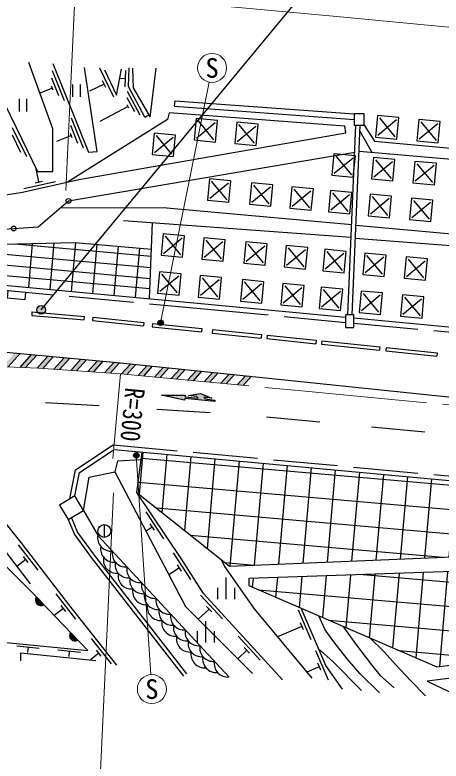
# Model space of a CAD drawing. Units: millimetres at full size, sheet at 1:1000; details may follow other scales. Extents: x 40000 to 680000, y 20000 to 380000.
# Drawn here: x 300423 to 340108, y 262945 to 332420 of the extents above; entities that cross this region are included whole.
import ezdxf
from ezdxf.enums import TextEntityAlignment as Align

# ---------------------------------------------------------------- set-up
doc = ezdxf.new("R2010")
doc.units = ezdxf.units.MM
doc.header["$LTSCALE"] = 1000
doc.linetypes.add('CHAIN', pattern=[18.5, 12, -1.5, 3.5, -1.5])
doc.linetypes.add('DASHED', pattern=[7.5, 6, -1.5])
for name, color, linetype, lineweight in [('M-BGD', 7, 'Continuous', 25), ('M-BMK', 2, 'CHAIN', 13), ('M-STR-HTXT', 7, 'Continuous', 13), ('M-STR-STRC', 7, 'Continuous', 25)]:
    doc.layers.add(name, color=color, linetype=linetype, lineweight=lineweight)
doc.styles.add('ＭＳ ゴシック', font='')
doc.styles.get('ＭＳ ゴシック').set_extended_font_data('MS Gothic')
pattern_1 = [(85, (0, -0), (-2241.438, 196.1), []), (175, (0, -0), (-196.1, -2241.438), [])]

msp = doc.modelspace()

# ---------------------------------------------------------------- hatches: boundary and pattern name
at = {"layer": 'M-BGD'}
h = msp.add_hatch(dxfattribs=at)
h.set_pattern_fill('USER', color=256, style=0, pattern_type=2)
h.set_pattern_definition(pattern_1)
h.paths.add_polyline_path([(410912, 271355), (422067, 271338), (432142, 273016), (437165, 273675), (440214, 274193), (440210, 281085), (423046, 281462), (421171, 281662), (400131, 283637), (374524, 285971), (348604, 288363), (312271, 291724), (312178, 290991), (311790, 287948), (319621, 281718), (320403, 281096), (350068, 282324), (370806, 280247), (397073, 274006)])
h = msp.add_hatch(dxfattribs=at)
h.set_pattern_fill('USER', color=256, style=0, pattern_type=2)
h.set_pattern_definition(pattern_1)
h.paths.add_polyline_path([(418973, 269114), (408773, 270684), (396722, 273041), (387983, 275063), (370509, 278908), (349335, 280877), (322194, 279941), (322216, 279287), (339721, 271718), (350040, 273002), (371455, 270680), (388848, 264259), (397626, 263224), (401586, 267208), (407546, 266510)])
for points in [[(303115, 277514, -0.82183), (302428, 278228)], [(306285, 274210, -0.82183), (305599, 274925)]]:
    msp.add_hatch(color=256, dxfattribs=at).paths.add_polyline_path(points)
at = {"layer": 'M-STR-STRC'}
for points in [[(302530, 304741, -1), (303205, 305171, -0.41421), (303083, 304619, -0.41421)], [(314214, 303870, -1), (313775, 303631, -1)], [(300908, 300884), (300395, 300932), (299272, 299678), (299807, 299654)], [(302450, 300741), (301936, 300788), (300877, 299606), (301412, 299581)], [(303991, 300597), (303477, 300645), (302482, 299533), (302613, 299527), (303009, 299500)], [(305532, 300453), (305019, 300501), (304057, 299427), (304581, 299391)], [(307074, 300310), (306560, 300358), (305629, 299318), (306153, 299282)], [(308615, 300166), (308101, 300214), (307202, 299209), (307726, 299173)], [(310155, 300021), (309941, 300042), (309643, 300070), (308774, 299100), (309298, 299064)], [(311685, 299865), (311175, 299917), (310345, 298989), (310858, 298941)], [(313216, 299709), (312706, 299761), (311885, 298844), (312398, 298796)], [(314747, 299554), (314236, 299606), (313425, 298700), (313939, 298651)], [(316277, 299398), (315767, 299450), (314966, 298555), (315479, 298507)], [(317808, 299243), (317297, 299294), (316506, 298410), (317019, 298362)], [(319338, 299087), (318828, 299139), (318046, 298265), (318560, 298217)], [(320869, 298931), (320359, 298983), (319587, 298121), (320100, 298072)], [(322443, 298771), (321889, 298828), (321127, 297976), (321684, 297924)], [(316577, 296977), (317322, 296896), (317380, 296830), (317496, 296726), (316262, 296859), (316278, 297008), (314067, 297019), (316229, 296561), (316246, 296710), (319030, 296411), (319046, 296560), (318376, 296632), (318305, 296644), (318197, 296682), (318101, 296743), (318018, 296821), (318763, 296742), (317702, 297157)], [(311948, 291535, -1), (311509, 291296, -1)]]:
    msp.add_hatch(color=256, dxfattribs=at).paths.add_polyline_path(points)

# ---------------------------------------------------------------- linework, layer by layer
at = {"layer": 'M-BGD'}
for p, q in [((309646, 324763), (308339, 327463)), ((310689, 325731), (310739, 327230)), ((304523, 324874), (303853, 326544)), ((305025, 324429), (303907, 327213)), ((305792, 325957), (305792, 324783)), ((306492, 325957), (306492, 324783)), ((308722, 325982), (307372, 325329)), ((308875, 325667), (308570, 326297)), ((310714, 326480), (310178, 326499)), ((303909, 325597), (302755, 325134)), ((303987, 325402), (303831, 325792)), ((312085, 323087), (310896, 325286)), ((300810, 324615), (300810, 323441)), ((301510, 324615), (301510, 323441)), ((311584, 323384), (310870, 324704)), ((310963, 323901), (308342, 322483)), ((311046, 323747), (310880, 324055)), ((315297, 323923), (315335, 324435)), ((315297, 323923), (332022, 322685)), ((315335, 324435), (332022, 323200)), ((312520, 322915), (312880, 323121)), ((306796, 320014), (305679, 322798)), ((317326, 320956), (319071, 322396)), ((317478, 322548), (318918, 320803)), ((334215, 321232), (335956, 322678)), ((334363, 322825), (335808, 321084)), ((338219, 322468), (339664, 320727)), ((301517, 319208), (300207, 321907)), ((306294, 320459), (305624, 322130)), ((321106, 320629), (322851, 322069)), ((321259, 322222), (322699, 320476)), ((331428, 304503), (332183, 322170)), ((331818, 304503), (332572, 322170)), ((338071, 320875), (339812, 322320)), ((300985, 319617), (300199, 321236)), ((305681, 321183), (304289, 320624)), ((305759, 320988), (305603, 321378)), ((313419, 319610), (315165, 321050)), ((313572, 321203), (315012, 319457)), ((332548, 321611), (333700, 319588)), ((305409, 315104), (332075, 319640)), ((330163, 317682), (331909, 319122)), ((330316, 319275), (331756, 317529)), ((334001, 318926), (335447, 317185)), ((333854, 317333), (335595, 318778)), ((337710, 316975), (339451, 318421)), ((337857, 318569), (339303, 316828)), ((302664, 316877), (302388, 318101)), ((301266, 316255), (304193, 316914)), ((302322, 316800), (303005, 316954)), ((318713, 316945), (320156, 315202)), ((318563, 315352), (320306, 316794)), ((322486, 314978), (324231, 316417)), ((322639, 316570), (324078, 314825)), ((326402, 316209), (327842, 314464)), ((326250, 314616), (327995, 316056)), ((329836, 314272), (331582, 315712)), ((329989, 315865), (331429, 314119)), ((333684, 315500), (335130, 313759)), ((333536, 313906), (335277, 315352)), ((337392, 313549), (339133, 314995)), ((337540, 315142), (338986, 313402)), ((310547, 313282), (331736, 311717)), ((312949, 306005), (313244, 313083)), ((314260, 310217), (316000, 311663)), ((314407, 311810), (315853, 310069)), ((318037, 309867), (319780, 311310)), ((318187, 311460), (319630, 309717)), ((293475, 310686), (313069, 308890)), ((300432, 311101), (313114, 309968)), ((302035, 311142), (301673, 307047)), ((304047, 311194), (303665, 306863)), ((306059, 311244), (305656, 306679)), ((308052, 311066), (307648, 306495)), ((310044, 310888), (309639, 306311)), ((312036, 310710), (311631, 306127)), ((321960, 309493), (323705, 310933)), ((322112, 311085), (323552, 309340)), ((325723, 309132), (327469, 310571)), ((325876, 310724), (327316, 308979)), ((287959, 310248), (313027, 307877)), ((329310, 308787), (331055, 310227)), ((329463, 310380), (330903, 308635)), ((333030, 308435), (334770, 309881)), ((333177, 310028), (334623, 308288)), ((283823, 309540), (312989, 306962)), ((336886, 308078), (338626, 309524)), ((337033, 309671), (338479, 307930)), ((313933, 306684), (315673, 308130)), ((314080, 308278), (315526, 306537)), ((317710, 306335), (319453, 307777)), ((317860, 307928), (319303, 306184)), ((321633, 305960), (323379, 307400)), ((321786, 307553), (323226, 305808)), ((325550, 307192), (326990, 305446)), ((325397, 305599), (327142, 307039)), ((328983, 305255), (330729, 306695)), ((329136, 306848), (330576, 305102)), ((332850, 306496), (334296, 304755)), ((332702, 304903), (334443, 306349)), ((336558, 304546), (338299, 305991)), ((336706, 306139), (338152, 304398)), ((302013, 304761), (301987, 304442)), ((306864, 304354), (306832, 304036)), ((307669, 304271), (307636, 303953)), ((307636, 303953), (312397, 303462)), ((307669, 304271), (312430, 303780)), ((312430, 303780), (312397, 303462)), ((313246, 303696), (313213, 303378)), ((313246, 303696), (317833, 303224)), ((331971, 304202), (387386, 299069)), ((313213, 303378), (317800, 302906)), ((317833, 303224), (317800, 302906)), ((318832, 303121), (318799, 302803)), ((318832, 303121), (323396, 302651)), ((318799, 302803), (323363, 302333)), ((323396, 302651), (323363, 302333)), ((323902, 302599), (323869, 302281)), ((323869, 302281), (328453, 301809)), ((323902, 302599), (328486, 302127)), ((328486, 302127), (328453, 301809)), ((329008, 302073), (328975, 301755)), ((334399, 301517), (334366, 301199)), ((334996, 301455), (334963, 301137)), ((334963, 301137), (339720, 300643)), ((334996, 301455), (339753, 300961)), ((339753, 300961), (339720, 300643)), ((312178, 290991), (312271, 291724)), ((306811, 286270), (308181, 283925)), ((314298, 283653), (312631, 286148)), ((308748, 284971), (308748, 283771)), ((313409, 284443), (313021, 285025)), ((313215, 284734), (312637, 284348)), ((320370, 270762), (308181, 283925)), ((302589, 280708), (300760, 283086)), ((316815, 279838), (315175, 282350)), ((301436, 281714), (300625, 281090)), ((301650, 281436), (301223, 281991)), ((315744, 280930), (314763, 280290)), ((315935, 280637), (315553, 281223)), ((320104, 278034), (320104, 280027)), ((319304, 278034), (319304, 279079)), ((320904, 278034), (320904, 279079)), ((303115, 277514), (302428, 278228)), ((306094, 276149), (304265, 278527)), ((319746, 276181), (317720, 278392)), ((305155, 276878), (304729, 277433)), ((318748, 276826), (318275, 277342)), ((304942, 277155), (304088, 276499)), ((318512, 277084), (317495, 276152)), ((328022, 274231), (326837, 276987)), ((318213, 273985), (318213, 275978)), ((327154, 275490), (324871, 274509)), ((327292, 275169), (327015, 275812)), ((306285, 274210), (305599, 274925)), ((317413, 273985), (317413, 275030)), ((319013, 273985), (319013, 275030)), ((323253, 272354), (321227, 274565)), ((309402, 271994), (307542, 274348)), ((302694, 273437), (300603, 273638)), ((301648, 273537), (301602, 273060)), ((306520, 273069), (304430, 273270)), ((305475, 273169), (305429, 272691)), ((308453, 272710), (308020, 273260)), ((322019, 273257), (321171, 272480)), ((322255, 272999), (321782, 273515)), ((329639, 270468), (328455, 273224)), ((308236, 272985), (307461, 272372)), ((328771, 271727), (327601, 271224)), ((328910, 271406), (328633, 272049))]:
    msp.add_line(p, q, dxfattribs=at)
at = {"layer": 'M-BGD', "linetype": 'DASHED'}
msp.add_line((331971, 303707), (387386, 298620), dxfattribs=at)
at = {"layer": 'M-BGD'}
for points in [[(297504, 328160), (302514, 317841), (303969, 317841), (303969, 321804), (301709, 328004)], [(303956, 327897), (307272, 319633), (308075, 319706), (306903, 327536)], [(308755, 327293), (309890, 324948), (310342, 327381)], [(312520, 322915), (310989, 325744), (311048, 327490)], [(311377, 327478), (311446, 325628), (313010, 322893), (313563, 327455)], [(292858, 316524), (293727, 314730), (301140, 315919), (306383, 317100), (331244, 321456), (331139, 322054), (314799, 323300), (314637, 322678), (305309, 316858)], [(332943, 322170), (333902, 320679), (376438, 316750), (389472, 315484)], [(389399, 314613), (355788, 317695), (332467, 319694)], [(279485, 311581), (285367, 311519), (302602, 312689), (305409, 315104)], [(304664, 314464), (314239, 314485), (331787, 312903)], [(332174, 312835), (388696, 307715), (392720, 307699), (399568, 310698)], [(332122, 311622), (340579, 310984), (354644, 309596), (378143, 307397), (392142, 306085), (398929, 309265), (400812, 303627), (399264, 301553), (394589, 298327)], [(283859, 309923), (297856, 311034), (306047, 311245), (313141, 310611)], [(283082, 308766), (318085, 305530), (331223, 304270)], [(301987, 304442), (306523, 304067), (306832, 304036)], [(302013, 304761), (306552, 304386), (306864, 304354)], [(328975, 301755), (332875, 301353), (334366, 301199)], [(329008, 302073), (332908, 301671), (334399, 301517)], [(306016, 287627), (306441, 289804), (309667, 291965), (348604, 288363), (374524, 285971), (400131, 283637), (421171, 281662), (423046, 281462), (462887, 280587)], [(311790, 287948), (312178, 290991), (309977, 290881), (309734, 289891), (316310, 277335), (322537, 271115)], [(306811, 286270), (307334, 289371), (309734, 289891)], [(294456, 286240), (296604, 288741), (300984, 283286), (305418, 277521), (309884, 271867)], [(325337, 270524), (317991, 278540), (315955, 281713), (311790, 287948), (319621, 281718), (319950, 281053), (322710, 277111), (328076, 270652)], [(301883, 279458), (295954, 287146), (294456, 286240)], [(305677, 285606), (306266, 284222), (307788, 282117), (316386, 271058)], [(305374, 285429), (305961, 284050), (307509, 281908), (316112, 270844)], [(319621, 281718), (320403, 281096), (350068, 282324), (370806, 280247), (397073, 274006), (410912, 271355), (422067, 271338)], [(418973, 269114), (408773, 270684), (396722, 273041), (387983, 275063), (370509, 278908), (349335, 280877), (322194, 279941), (322216, 279287), (339721, 271718), (350040, 273002), (371455, 270680), (388848, 264259)], [(330943, 269652), (329368, 271859), (327079, 277185)], [(334386, 269287), (332534, 271111), (331357, 272466), (330123, 274039), (329303, 275180), (328713, 276478)], [(330969, 275502), (332139, 273871), (333628, 271917), (334416, 270959), (335753, 269757)], [(338657, 269029), (337291, 270432), (335872, 271923), (334809, 273107), (333484, 274415)], [(332684, 269517), (330013, 272207), (328701, 273410)], [(300976, 272271), (300963, 273027), (307960, 272322)], [(385078, 264187), (370132, 269493), (349270, 271699), (338811, 270371), (341297, 269213)]]:
    msp.add_lwpolyline(points, dxfattribs=at)
for points in [[(332022, 322170), (332943, 322170), (332943, 323200), (332022, 323200)], [(317107, 320776), (319098, 320585), (319289, 322576), (317298, 322767)], [(320888, 320449), (322879, 320258), (323070, 322249), (321079, 322440)], [(333997, 321051), (335989, 320867), (336173, 322858), (334182, 323043)], [(337853, 320694), (339845, 320510), (340029, 322501), (338038, 322686)], [(313201, 319430), (315192, 319239), (315383, 321230), (313392, 321421)], [(329945, 317502), (331936, 317311), (332127, 319302), (330136, 319493)], [(333636, 317152), (335628, 316968), (335812, 318959), (333821, 319143)], [(337492, 316795), (339484, 316610), (339668, 318602), (337677, 318786)], [(318345, 315172), (320336, 314984), (320524, 316975), (318533, 317163)], [(322268, 314798), (324258, 314607), (324449, 316597), (322459, 316788)], [(326031, 314436), (328022, 314245), (328213, 316236), (326222, 316427)], [(329618, 314092), (331609, 313901), (331800, 315892), (329809, 316083)], [(333319, 313726), (335310, 313541), (335495, 315533), (333503, 315717)], [(337175, 313368), (339166, 313184), (339351, 315175), (337359, 315360)], [(314042, 310036), (316033, 309852), (316218, 311843), (314226, 312027)], [(317819, 309687), (319810, 309499), (319998, 311490), (318007, 311678)], [(321741, 309313), (323732, 309122), (323923, 311113), (321932, 311304)], [(325505, 308952), (327496, 308761), (327687, 310751), (325696, 310942)], [(329092, 308607), (331083, 308416), (331274, 310407), (329283, 310598)], [(332812, 308254), (334803, 308070), (334988, 310061), (332996, 310246)], [(336668, 307897), (338660, 307713), (338844, 309704), (336853, 309889)], [(313715, 306504), (315707, 306320), (315891, 308311), (313900, 308495)], [(317492, 306155), (319483, 305967), (319671, 307958), (317680, 308146)], [(321415, 305780), (323406, 305589), (323597, 307580), (321606, 307771)], [(325179, 305419), (327170, 305228), (327361, 307219), (325370, 307410)], [(299801, 306746), (301411, 306597), (301346, 305898), (299736, 306046)], [(328765, 305075), (330756, 304884), (330947, 306875), (328956, 307066)], [(332485, 304722), (334476, 304538), (334661, 306529), (332669, 306714)], [(336341, 304365), (338332, 304181), (338517, 306172), (336525, 306357)], [(331223, 303308), (331971, 303308), (331971, 304503), (331223, 304503)], [(305374, 285429), (306811, 286270), (306016, 287627), (304580, 286786)], [(299614, 273974), (307213, 273243), (302013, 278661), (296867, 283802)]]:
    msp.add_lwpolyline(points, close=True, dxfattribs=at)
at = {"layer": 'M-BGD', "linetype": 'DASHED'}
for points in [[(283082, 308292), (318041, 305060), (331223, 303795)], [(305540, 287348), (306068, 290052), (309558, 292390), (348642, 288775), (374562, 286383), (400169, 284049), (421213, 282073), (423072, 281875), (462887, 281001)]]:
    msp.add_lwpolyline(points, dxfattribs=at)
at = {"layer": 'M-BGD'}
for centre, radius in [((305409, 315104), 225), ((300310, 312534), 225), ((308748, 284371), 600)]:
    msp.add_circle(centre, radius, dxfattribs=at)
for centre, radius, start, end in [((309369, 283745), 1250, 169.67046, 275.93066), ((309641, 282715), 1250, 169.67046, 275.93066), ((310728, 282277), 1250, 169.67046, 275.93066), ((309913, 281686), 1250, 169.67046, 275.93066), ((311000, 281248), 1250, 169.67046, 275.93066), ((312087, 280810), 1250, 169.67046, 275.93066), ((311272, 280219), 1250, 169.67046, 275.93066), ((312359, 279781), 1250, 169.67046, 275.93066), ((313446, 279342), 1250, 169.67046, 275.93066), ((312630, 278751), 1250, 169.67046, 275.93066), ((302842, 277939), 505, 144.99134, 302.64953), ((313718, 278313), 1250, 169.67046, 275.93066), ((314805, 277875), 1250, 169.67046, 275.93066), ((313989, 277284), 1250, 169.67046, 275.93066), ((315077, 276846), 1250, 169.67046, 275.93066), ((316164, 276407), 1250, 169.67046, 275.93066), ((315348, 275816), 1250, 169.67046, 275.93066), ((316435, 275378), 1250, 169.67046, 275.93066), ((317523, 274940), 1250, 169.67046, 275.93066), ((306012, 274635), 505, 144.99134, 302.64953), ((316707, 274349), 1250, 169.67046, 275.93066), ((317794, 273911), 1250, 169.67046, 275.93066), ((318066, 272882), 1250, 169.67046, 275.93066), ((318882, 273473), 1250, 169.67046, 275.93066), ((319153, 272443), 1250, 169.67046, 275.93066), ((320228, 272018), 1250, 169.67046, 275.93066)]:
    msp.add_arc(centre, radius, start, end, dxfattribs=at)
at = {"layer": 'M-BMK'}
msp.add_lwpolyline([(196136, 294419), (212221, 296486), (227062, 298102), (236329, 298903), (246002, 299495), (253142, 299914), (261889, 300176), (268549, 300285), (281953, 300260), (291690, 300020), (302613, 299527), (310267, 298996), (326793, 297444), (348968, 295352), (371789, 293196), (381029, 292170), (397547, 290741)], dxfattribs=at)
at = {"layer": 'M-STR-HTXT'}
for p, q in [((305156, 316074), (306264, 339840)), ((313994, 303750), (318515, 326162)), ((309545, 291123), (310267, 298996)), ((311729, 291416), (313084, 270995)), ((308209, 258356), (309590, 287909))]:
    msp.add_line(p, q, dxfattribs=at)
msp.add_lwpolyline([(282969, 335245), (292909, 335001), (304613, 334473), (313115, 333883), (330067, 332290), (352255, 330197), (375368, 328014), (384470, 327003), (400694, 325599), (421263, 323664), (438307, 321974), (462869, 319552), (483399, 317484), (491604, 316808), (497338, 316386), (501755, 316271), (508622, 316294), (513397, 316531), (520391, 317149), (527423, 317967)], dxfattribs=at)
for centre in [(318782, 327485), (313174, 269648)]:
    msp.add_circle(centre, 1350, dxfattribs=at)
at = {"layer": 'M-STR-STRC'}
for p, q in [((302868, 304956), (328165, 335526)), ((300908, 300884), (299807, 299654)), ((301936, 300788), (300877, 299606)), ((302450, 300741), (301412, 299581)), ((303477, 300645), (302482, 299533)), ((303991, 300597), (303009, 299500)), ((305019, 300501), (304057, 299427)), ((305532, 300453), (304581, 299391)), ((306560, 300358), (305629, 299318)), ((307074, 300310), (306153, 299282)), ((308101, 300214), (307202, 299209)), ((308615, 300166), (307726, 299173)), ((309643, 300070), (308774, 299100)), ((310155, 300021), (309298, 299064)), ((311175, 299917), (310345, 298989)), ((311685, 299865), (310858, 298941)), ((312706, 299761), (311885, 298844)), ((313216, 299709), (312398, 298796)), ((314236, 299606), (313425, 298700)), ((314747, 299554), (313939, 298651)), ((315767, 299450), (314966, 298555)), ((316277, 299398), (315479, 298507)), ((317297, 299294), (316506, 298410)), ((317808, 299243), (317019, 298362)), ((318828, 299139), (318046, 298265)), ((319338, 299087), (318560, 298217)), ((320359, 298983), (319587, 298121)), ((320869, 298931), (320100, 298072)), ((321889, 298828), (321127, 297976)), ((322443, 298771), (321684, 297924)), ((316229, 296561), (314067, 297019)), ((314067, 297019), (316278, 297008)), ((316246, 296710), (316229, 296561)), ((319030, 296411), (316246, 296710)), ((316278, 297008), (316262, 296859)), ((316262, 296859), (317496, 296726)), ((316577, 296977), (317702, 297157)), ((317322, 296896), (316577, 296977)), ((317380, 296830), (317322, 296896)), ((317496, 296726), (317380, 296830)), ((317702, 297157), (318763, 296742)), ((318763, 296742), (318018, 296821)), ((318018, 296821), (318101, 296743)), ((318101, 296743), (318197, 296682)), ((318197, 296682), (318305, 296644)), ((303263, 296344), (308254, 296041)), ((318305, 296644), (318376, 296632)), ((318376, 296632), (319046, 296560)), ((319046, 296560), (319030, 296411)), ((313628, 295715), (318618, 295412)), ((323842, 294996), (328819, 294524)), ((333633, 294067), (338611, 293594))]:
    msp.add_line(p, q, dxfattribs=at)
msp.add_lwpolyline([(220125, 300568), (234759, 302158), (245329, 302797), (258079, 303334), (266550, 303332), (279296, 302719), (293217, 301601), (309941, 300042), (325545, 298456), (345868, 296321), (369144, 293912), (387942, 292060), (411516, 289768), (435493, 287333), (453334, 285323)], dxfattribs=at)
for centre, radius in [((302868, 304956), 400), ((313994, 303750), 250), ((311729, 291416), 250)]:
    msp.add_circle(centre, radius, dxfattribs=at)

# ---------------------------------------------------------------- texts
at = {"layer": 'M-STR-HTXT', "style": 'ＭＳ ゴシック'}
for p in [(318782, 327485), (313174, 269648)]:
    msp.add_text('S', height=1833, dxfattribs=at).set_placement(p, align=Align.MIDDLE_CENTER)
at = {"layer": 'M-STR-HTXT', "style": 'ＭＳ ゴシック', "width": 0.8}
msp.add_text('R=300', height=1833, rotation=264.757, dxfattribs=at).set_placement((309931, 295333), align=Align.BOTTOM_CENTER)

doc.saveas('drawing.dxf')
